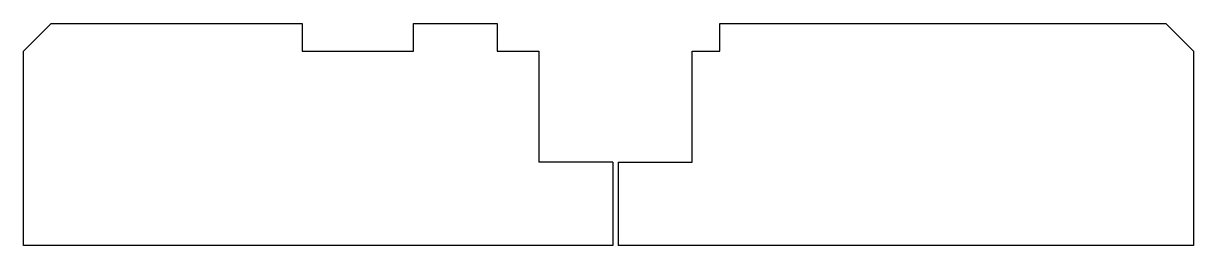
# Model space of a CAD drawing. Header units: millimetres. Extents: x 30 to 450, y 30 to 110.
import ezdxf

# ---------------------------------------------------------------- set-up
doc = ezdxf.new("R2010")
doc.units = ezdxf.units.MM
doc.layers.add('Sketch', color=7, linetype='CONTINUOUS')

msp = doc.modelspace()

# ---------------------------------------------------------------- linework, layer by layer
at = {"layer": 'Sketch'}
for p, q in [((40, 110), (30, 100)), ((40, 110), (130, 110)), ((130, 110), (130, 100)), ((170, 100), (170, 110)), ((170, 110), (200, 110)), ((200, 110), (200, 100)), ((280, 100), (280, 110)), ((280, 110), (440, 110)), ((450, 100), (440, 110)), ((30, 30), (30, 100)), ((130, 100), (170, 100)), ((200, 100), (215, 100)), ((215, 100), (215, 60)), ((270, 60), (270, 100)), ((270, 100), (280, 100)), ((450, 100), (450, 30)), ((241.5, 60), (215, 60)), ((241.5, 60), (241.5, 30)), ((243.5, 60), (270, 60)), ((243.5, 60), (243.5, 30)), ((241.5, 30), (30, 30)), ((450, 30), (243.5, 30))]:
    msp.add_line(p, q, dxfattribs=at)

doc.saveas('drawing.dxf')
